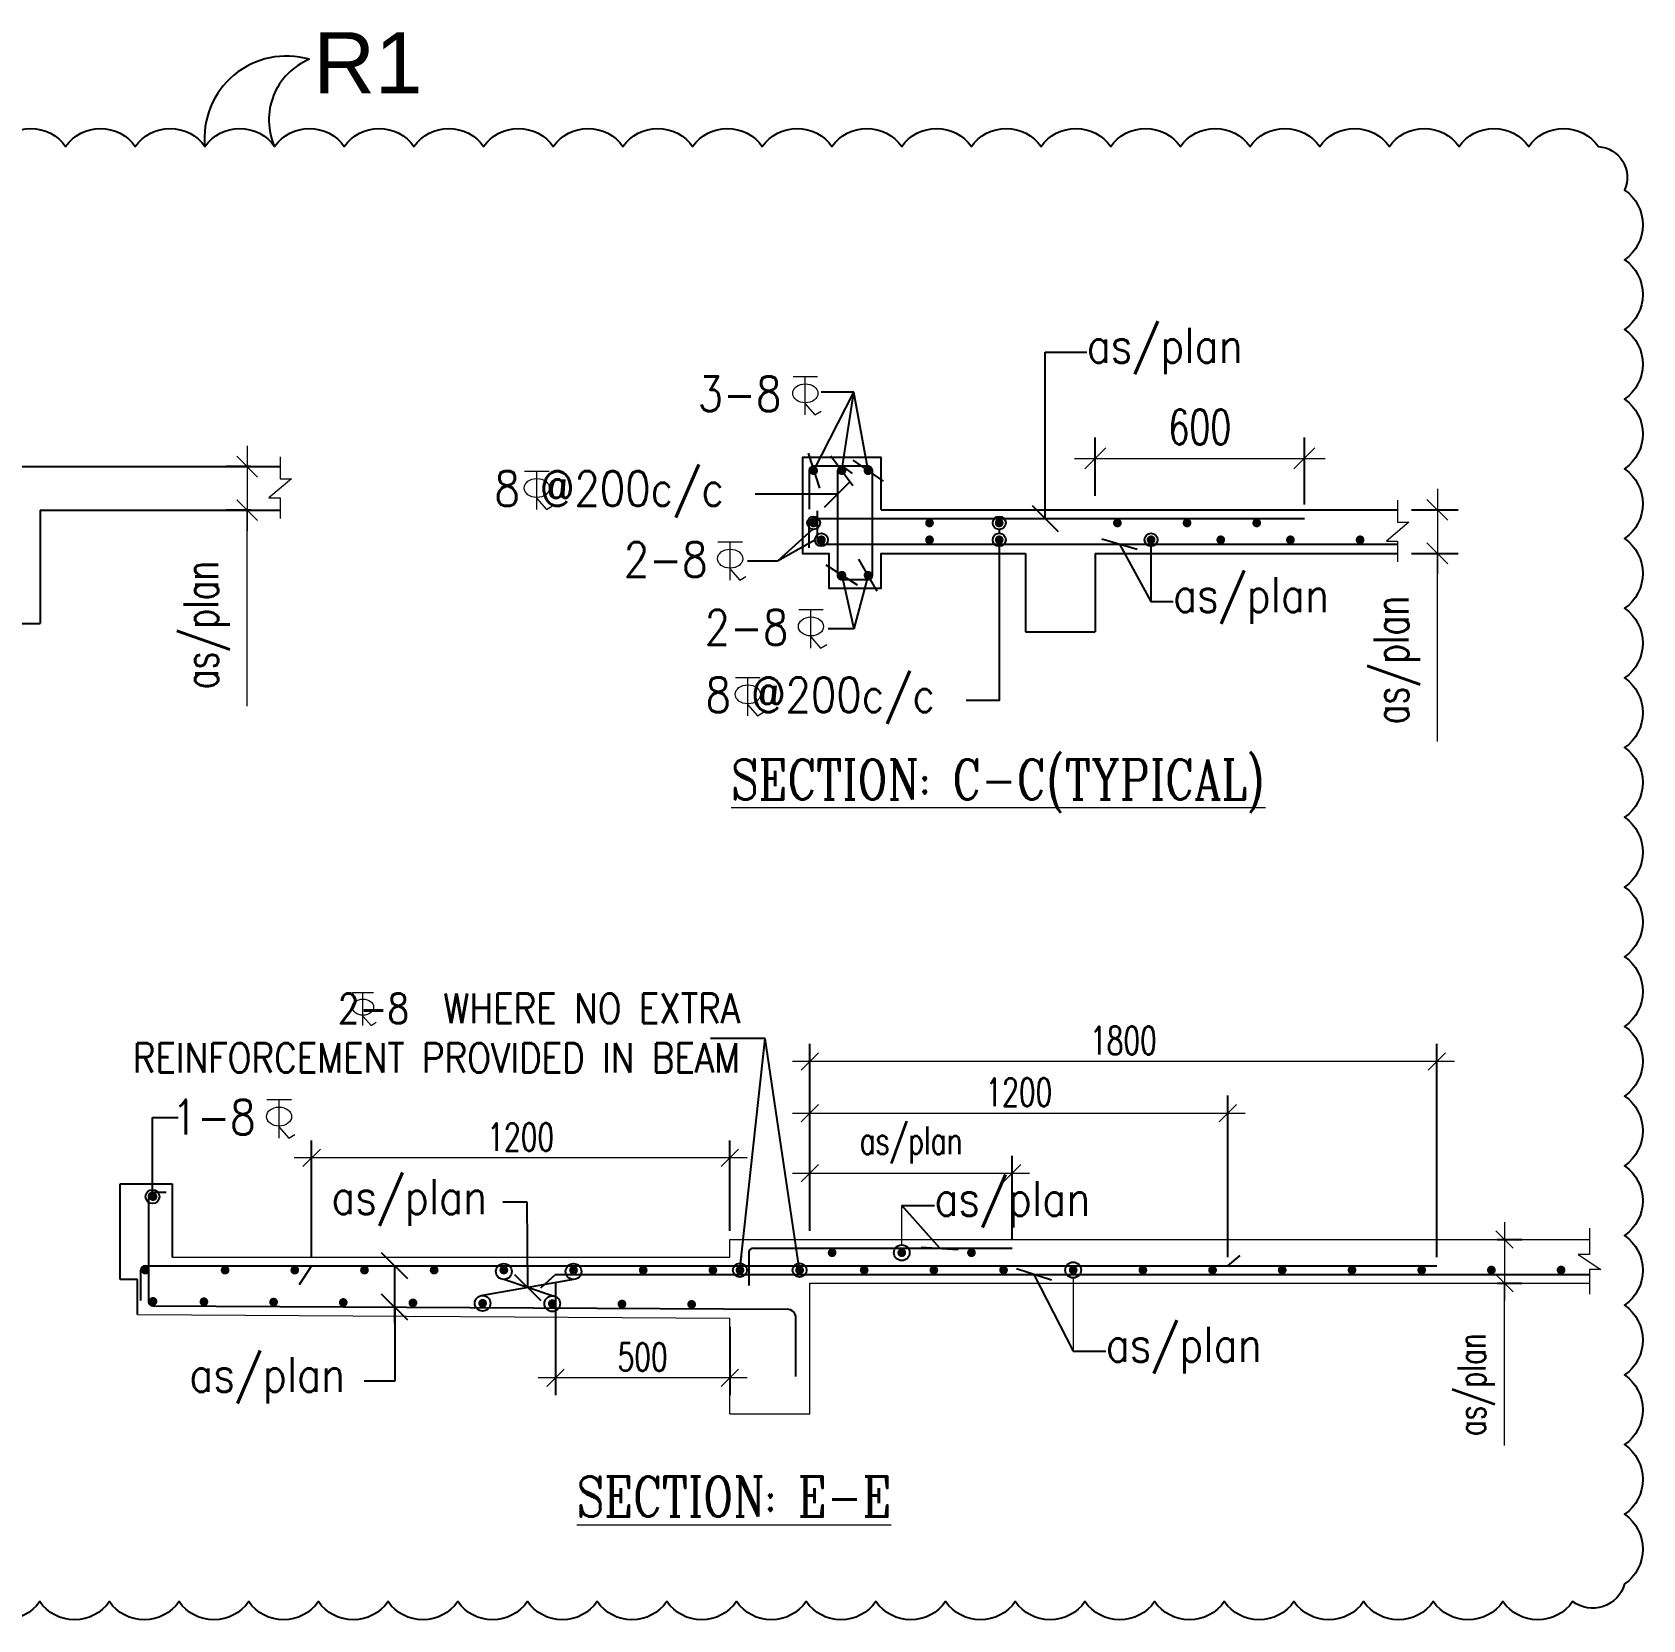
# Model space of a CAD drawing. Header units: millimetres. Extents: x 1255966 to 1543012, y 318612 to 465611.
# Drawn here: x 1282420 to 1287043, y 324200 to 328756 of the extents above; entities that cross this region are included whole.
import ezdxf

# ---------------------------------------------------------------- set-up
doc = ezdxf.new("R2010")
doc.units = ezdxf.units.MM
doc.header["$LTSCALE"] = 500
doc.header["$MEASUREMENT"] = 0
doc.header["$PDMODE"] = 34
doc.layers.get('Defpoints').update_dxf_attribs({"lineweight": 0})
for name, color, linetype in [('3BEAM NO', 6, 'Continuous'), ('CLOUD', 95, 'Continuous'), ('S-T', 3, 'Continuous'), ('sec', 31, 'Continuous'), ('STEEL', 1, 'Continuous')]:
    doc.layers.add(name, color=color, linetype=linetype)
for name, color, linetype, lineweight in [('BEAM ELE', 2, 'Continuous', 15), ('CALL', 1, 'Continuous', 18), ('DIM', 1, 'Continuous', 20), ('dim-M', 1, 'Continuous', 15), ('SHEET TITLE', 1, 'Continuous', 15), ('TEXT', 7, 'Continuous', 13), ('TEXT2', 3, 'Continuous', 15)]:
    doc.layers.add(name, color=color, linetype=linetype, lineweight=lineweight)
doc.styles.add('2MM', font='romans.shx', dxfattribs={"width": 0.7})
doc.styles.add('3mm', font='arial.ttf')
doc.styles.add('BHTESHT$0$HSCC2', font='romanc.shx')
doc.styles.add('S-T', font='romans.shx')
doc.styles.add('scale 100', font='GOTHIC.TTF', dxfattribs={"height": 80})
doc.dimstyles.new('RAJESH', dxfattribs={"dimtxt": 200, "dimasz": 180, "dimexe": 100, "dimexo": 250, "dimgap": 50, "dimtad": 2, "dimdec": 0, "dimrnd": 5, "dimzin": 1, "dimdsep": 46, "dimtxsty": '2MM', "dimblk": 'OBLIQUE', "dimcen": 0, "dimdle": 100, "dimclrd": 1, "dimclre": 1, "dimclrt": 3, "dimadec": 0, "dimazin": 0, "dimtfac": 1, "dimtdec": 0, "dimtix": 1, "dimtmove": 2, "dimatfit": 3, "dimfxl": 1, "dimtolj": 1, "dimlwd": -1, "dimarcsym": 0})
doc.dimstyles.new('SCALE 100', dxfattribs={"dimtxt": 80, "dimasz": 50, "dimexe": 50, "dimexo": 50, "dimgap": 25, "dimtad": 1, "dimdec": 0, "dimzin": 0, "dimdsep": 46, "dimtxsty": 'scale 100', "dimblk": 'OBLIQUE', "dimcen": 0.09, "dimdle": 50, "dimclrd": 256, "dimclre": 256, "dimclrt": 3, "dimadec": 0, "dimazin": 0, "dimtfac": 1, "dimtdec": 0, "dimtofl": 0, "dimtmove": 1, "dimatfit": 0, "dimldrblk": 'OBLIQUE', "dimfxl": 0.25, "dimtolj": 1, "dimtzin": 0, "dimlwd": -1, "dimlwe": -1, "dimarcsym": 0})
doc.dimstyles.new('SHUIB MOD.', dxfattribs={"dimtxt": 230, "dimasz": 130, "dimexe": 100, "dimexo": 70, "dimgap": 50, "dimtad": 2, "dimdec": 0, "dimzin": 4, "dimdsep": 46, "dimtxsty": '2MM', "dimblk": 'OBLIQUE', "dimcen": 0.09, "dimdle": 100, "dimclrd": 1, "dimclre": 1, "dimclrt": 3, "dimadec": 0, "dimazin": 0, "dimtfac": 1, "dimtdec": 0, "dimtix": 1, "dimtmove": 2, "dimatfit": 3, "dimfxl": 100, "dimtolj": 1, "dimlwd": -1, "dimarcsym": 0})

# ---------------------------------------------------------------- blocks, each defined once
blk = doc.blocks.new('_Oblique')
at = {"color": 0, "linetype": 'ByBlock', "lineweight": -2}
blk.add_line((-0.5, -0.5), (0.5, 0.5), dxfattribs=at)
blk = doc.blocks.new('*D739')
at = {"layer": 'Defpoints', "color": 0, "transparency": 16777216}
for p in [(1286599.4, 325291.3, 0), (1286599.4, 325166.3, 0), (1286645.5, 325166.3)]:
    blk.add_point(p, dxfattribs=at)
at = {"layer": 'SHEET TITLE', "color": 1, "transparency": 16777216}
for p, q in [((1286645.5, 325341.3), (1286645.5, 325116.3)), ((1286645.5, 324700.9), (1286645.5, 325166.3))]:
    blk.add_line(p, q, dxfattribs=at)
at = {"layer": 'SHEET TITLE', "color": 1, "lineweight": -2, "transparency": 16777216}
for p, q in [((1286624.4, 325291.3), (1286695.5, 325291.3)), ((1286624.4, 325166.3), (1286695.5, 325166.3))]:
    blk.add_line(p, q, dxfattribs=at)
at = {"layer": 'SHEET TITLE', "color": 1, "transparency": 16777216, "xscale": 50, "yscale": 50, "zscale": 50}
for p, rotation in [((1286645.5, 325291.3), 90), ((1286645.5, 325166.3), 270)]:
    blk.add_blockref('_Oblique', p, dxfattribs=dict(at, rotation=rotation))
at = {"layer": 'SHEET TITLE', "color": 3, "transparency": 16777216, "insert": (1286564.6, 324875.6), "char_height": 80, "attachment_point": 5, "rotation": 90, "style": '2MM'}
blk.add_mtext('\\A1;as/plan', dxfattribs=at)
blk = doc.blocks.new('*D740')
at = {"layer": 'Defpoints', "color": 0, "transparency": 16777216}
for p in [(1284651.9, 325802.7), (1284651.9, 325291.3, 0), (1286451.9, 325216.3, 0)]:
    blk.add_point(p, dxfattribs=at)
at = {"layer": 'SHEET TITLE', "color": 1, "lineweight": -2, "transparency": 16777216}
for p, q in [((1284651.9, 325316.3), (1284651.9, 325852.7)), ((1286451.9, 325241.3), (1286451.9, 325852.7))]:
    blk.add_line(p, q, dxfattribs=at)
at = {"layer": 'SHEET TITLE', "color": 1, "transparency": 16777216}
blk.add_line((1286501.9, 325802.7), (1284601.9, 325802.7), dxfattribs=at)
at = {"layer": 'SHEET TITLE', "color": 1, "transparency": 16777216, "xscale": 50, "yscale": 50, "zscale": 50, "rotation": 180}
blk.add_blockref('_Oblique', (1284651.9, 325802.7), dxfattribs=at)
at = {"layer": 'SHEET TITLE', "color": 1, "transparency": 16777216, "xscale": 50, "yscale": 50, "zscale": 50}
blk.add_blockref('_Oblique', (1286451.9, 325802.7), dxfattribs=at)
at = {"layer": 'SHEET TITLE', "color": 3, "transparency": 16777216, "insert": (1285551.9, 325862.7), "char_height": 80, "attachment_point": 5, "style": '2MM'}
blk.add_mtext('\\A1;1800', dxfattribs=at)
blk = doc.blocks.new('*D759')
at = {"layer": 'Defpoints', "color": 0, "transparency": 16777216}
for p in [(1283921.9, 325191.3, 0), (1284421.9, 325066.3, 0), (1283921.9, 324894.5)]:
    blk.add_point(p, dxfattribs=at)
at = {"layer": 'SHEET TITLE', "color": 1, "lineweight": -2, "transparency": 16777216}
for p, q in [((1283921.9, 325166.3), (1283921.9, 324844.5)), ((1284421.9, 325041.3), (1284421.9, 324844.5))]:
    blk.add_line(p, q, dxfattribs=at)
at = {"layer": 'SHEET TITLE', "color": 1, "transparency": 16777216}
blk.add_line((1284471.9, 324894.5), (1283871.9, 324894.5), dxfattribs=at)
at = {"layer": 'SHEET TITLE', "color": 1, "transparency": 16777216, "xscale": 50, "yscale": 50, "zscale": 50, "rotation": 180}
blk.add_blockref('_Oblique', (1283921.9, 324894.5), dxfattribs=at)
at = {"layer": 'SHEET TITLE', "color": 1, "transparency": 16777216, "xscale": 50, "yscale": 50, "zscale": 50}
blk.add_blockref('_Oblique', (1284421.9, 324894.5), dxfattribs=at)
at = {"layer": 'SHEET TITLE', "color": 3, "transparency": 16777216, "insert": (1284171.9, 324954.5), "char_height": 80, "attachment_point": 5, "style": '2MM'}
blk.add_mtext('\\A1;500', dxfattribs=at)
blk = doc.blocks.new('*D760')
at = {"layer": 'Defpoints', "color": 0, "transparency": 16777216}
for p in [(1285851.9, 325654.5), (1284651.9, 325291.3, 0), (1285851.9, 325216.3, 0)]:
    blk.add_point(p, dxfattribs=at)
at = {"layer": 'SHEET TITLE', "color": 1, "lineweight": -2, "transparency": 16777216}
for p, q in [((1284651.9, 325316.3), (1284651.9, 325704.5)), ((1285851.9, 325241.3), (1285851.9, 325704.5))]:
    blk.add_line(p, q, dxfattribs=at)
at = {"layer": 'SHEET TITLE', "color": 1, "transparency": 16777216}
blk.add_line((1284601.9, 325654.5), (1285901.9, 325654.5), dxfattribs=at)
at = {"layer": 'SHEET TITLE', "color": 1, "transparency": 16777216, "xscale": 50, "yscale": 50, "zscale": 50, "rotation": 180}
blk.add_blockref('_Oblique', (1284651.9, 325654.5), dxfattribs=at)
at = {"layer": 'SHEET TITLE', "color": 1, "transparency": 16777216, "xscale": 50, "yscale": 50, "zscale": 50}
blk.add_blockref('_Oblique', (1285851.9, 325654.5), dxfattribs=at)
at = {"layer": 'SHEET TITLE', "color": 3, "transparency": 16777216, "insert": (1285251.9, 325714.5), "char_height": 80, "attachment_point": 5, "style": '2MM'}
blk.add_mtext('\\A1;1200', dxfattribs=at)
blk = doc.blocks.new('*D741')
at = {"layer": 'Defpoints', "color": 0, "transparency": 16777216}
for p in [(1283221.9, 325525.7), (1284421.9, 325291.3, 0), (1283221.9, 325216.3, 0)]:
    blk.add_point(p, dxfattribs=at)
at = {"layer": 'SHEET TITLE', "color": 1, "lineweight": -2, "transparency": 16777216}
for p, q in [((1283221.9, 325241.3), (1283221.9, 325575.7)), ((1284421.9, 325316.3), (1284421.9, 325575.7))]:
    blk.add_line(p, q, dxfattribs=at)
at = {"layer": 'SHEET TITLE', "color": 1, "transparency": 16777216}
blk.add_line((1284471.9, 325525.7), (1283171.9, 325525.7), dxfattribs=at)
at = {"layer": 'SHEET TITLE', "color": 1, "transparency": 16777216, "xscale": 50, "yscale": 50, "zscale": 50, "rotation": 180}
blk.add_blockref('_Oblique', (1283221.9, 325525.7), dxfattribs=at)
at = {"layer": 'SHEET TITLE', "color": 1, "transparency": 16777216, "xscale": 50, "yscale": 50, "zscale": 50}
blk.add_blockref('_Oblique', (1284421.9, 325525.7), dxfattribs=at)
at = {"layer": 'SHEET TITLE', "color": 3, "transparency": 16777216, "insert": (1283821.9, 325585.7), "char_height": 80, "attachment_point": 5, "style": '2MM'}
blk.add_mtext('\\A1;1200', dxfattribs=at)
blk = doc.blocks.new('*D742')
at = {"layer": 'Defpoints', "color": 0, "transparency": 16777216}
for p in [(1285232.5, 325481.9), (1284651.9, 325291.3), (1285232.5, 325266.3, 0)]:
    blk.add_point(p, dxfattribs=at)
at = {"layer": 'SHEET TITLE', "color": 1, "lineweight": -2, "transparency": 16777216}
for p, q in [((1284651.9, 325316.3), (1284651.9, 325531.9)), ((1285232.5, 325291.3), (1285232.5, 325531.9))]:
    blk.add_line(p, q, dxfattribs=at)
at = {"layer": 'SHEET TITLE', "color": 1, "transparency": 16777216}
blk.add_line((1284601.9, 325481.9), (1285282.5, 325481.9), dxfattribs=at)
at = {"layer": 'SHEET TITLE', "color": 1, "transparency": 16777216, "xscale": 50, "yscale": 50, "zscale": 50, "rotation": 180}
blk.add_blockref('_Oblique', (1284651.9, 325481.9), dxfattribs=at)
at = {"layer": 'SHEET TITLE', "color": 1, "transparency": 16777216, "xscale": 50, "yscale": 50, "zscale": 50}
blk.add_blockref('_Oblique', (1285232.5, 325481.9), dxfattribs=at)
at = {"layer": 'SHEET TITLE', "color": 3, "transparency": 16777216, "insert": (1284942.2, 325562.8), "char_height": 80, "attachment_point": 5, "style": '2MM'}
blk.add_mtext('\\A1;as/plan', dxfattribs=at)
blk = doc.blocks.new('A$C76682FD6')
at = {"layer": 'TEXT', "color": 3, "ltscale": 0.2}
for p, q in [((142.8, 219.2), (1.8, 219.2)), ((72.3, 0), (72.3, 219.2)), ((72.3, 63.5), (127.7, 0.1)), ((127.7, 0.1), (162.4, 21.2))]:
    blk.add_line(p, q, dxfattribs=at)
blk.add_ellipse((72.3, 123.8), major_axis=(72.3, 0), ratio=0.753223, dxfattribs=at)
blk = doc.blocks.new('*D784')
at = {"layer": 'Defpoints', "color": 0, "ltscale": 100, "transparency": 16777216}
for p in [(1283087.6, 327509.4), (1283036.7, 327384.4), (1283087.6, 327384.4)]:
    blk.add_point(p, dxfattribs=at)
at = {"layer": 'dim-M', "color": 1, "ltscale": 100, "transparency": 16777216}
for p, q in [((1283036.7, 327569.4), (1283036.7, 327324.4)), ((1283036.7, 326821.7), (1283036.7, 327384.4))]:
    blk.add_line(p, q, dxfattribs=at)
at = {"layer": 'dim-M', "color": 1, "lineweight": -2, "ltscale": 100, "transparency": 16777216}
for p, q in [((1283047.6, 327509.4), (1282976.7, 327509.4)), ((1283047.6, 327384.4), (1282976.7, 327384.4))]:
    blk.add_line(p, q, dxfattribs=at)
at = {"layer": 'dim-M', "color": 1, "ltscale": 100, "transparency": 16777216, "xscale": 60, "yscale": 60, "zscale": 60}
for p, rotation in [((1283036.7, 327509.4), 90), ((1283036.7, 327384.4), 270)]:
    blk.add_blockref('_Oblique', p, dxfattribs=dict(at, rotation=rotation))
at = {"layer": 'dim-M', "color": 3, "ltscale": 100, "transparency": 16777216, "insert": (1282920.6, 327055), "char_height": 100, "attachment_point": 5, "rotation": 90, "style": '2MM'}
blk.add_mtext('\\A1;as/plan', dxfattribs=at)
blk = doc.blocks.new('*D785')
at = {"layer": 'Defpoints', "color": 0, "ltscale": 100, "transparency": 16777216}
for p in [(1286338.9, 327385.4), (1286338.9, 327260.4), (1286453.1, 327260.4)]:
    blk.add_point(p, dxfattribs=at)
at = {"layer": 'dim-M', "color": 1, "ltscale": 100, "transparency": 16777216}
for p, q in [((1286453.1, 327445.4), (1286453.1, 327200.4)), ((1286453.1, 326721), (1286453.1, 327260.4))]:
    blk.add_line(p, q, dxfattribs=at)
at = {"layer": 'dim-M', "color": 1, "lineweight": -2, "ltscale": 100, "transparency": 16777216}
for p, q in [((1286378.9, 327385.4), (1286513.1, 327385.4)), ((1286378.9, 327260.4), (1286513.1, 327260.4))]:
    blk.add_line(p, q, dxfattribs=at)
at = {"layer": 'dim-M', "color": 1, "ltscale": 100, "transparency": 16777216, "xscale": 60, "yscale": 60, "zscale": 60}
for p, rotation in [((1286453.1, 327385.4), 90), ((1286453.1, 327260.4), 270)]:
    blk.add_blockref('_Oblique', p, dxfattribs=dict(at, rotation=rotation))
at = {"layer": 'dim-M', "color": 3, "ltscale": 100, "transparency": 16777216, "insert": (1286336.9, 326954.4), "char_height": 100, "attachment_point": 5, "rotation": 90, "style": '2MM'}
blk.add_mtext('\\A1;as/plan', dxfattribs=at)
blk = doc.blocks.new('*D789')
at = {"layer": 'Defpoints', "color": 0, "ltscale": 100, "transparency": 16777216}
for p in [(1286071.3, 327533.1), (1285471.3, 327385.4), (1286071.3, 327360.4)]:
    blk.add_point(p, dxfattribs=at)
at = {"layer": 'dim-M', "color": 1, "lineweight": -2, "ltscale": 100, "transparency": 16777216}
for p, q in [((1285471.3, 327425.4), (1285471.3, 327593.1)), ((1286071.3, 327400.4), (1286071.3, 327593.1))]:
    blk.add_line(p, q, dxfattribs=at)
at = {"layer": 'dim-M', "color": 1, "ltscale": 100, "transparency": 16777216}
blk.add_line((1285411.3, 327533.1), (1286131.3, 327533.1), dxfattribs=at)
at = {"layer": 'dim-M', "color": 1, "ltscale": 100, "transparency": 16777216, "xscale": 60, "yscale": 60, "zscale": 60, "rotation": 180}
blk.add_blockref('_Oblique', (1285471.3, 327533.1), dxfattribs=at)
at = {"layer": 'dim-M', "color": 1, "ltscale": 100, "transparency": 16777216, "xscale": 60, "yscale": 60, "zscale": 60}
blk.add_blockref('_Oblique', (1286071.3, 327533.1), dxfattribs=at)
at = {"layer": 'dim-M', "color": 3, "ltscale": 100, "transparency": 16777216, "insert": (1285771.3, 327623.1), "char_height": 100, "attachment_point": 5, "style": '2MM'}
blk.add_mtext('\\A1;600', dxfattribs=at)

msp = doc.modelspace()

# ---------------------------------------------------------------- linework, layer by layer
at = {"layer": '3BEAM NO', "color": 1, "ltscale": 1000}
for p, q in [((1283973.6, 325177.2, 0), (1283712.6, 325131.2, 0)), ((1283912.6, 325130.2, 0), (1283773.6, 325177.2, 0))]:
    msp.add_line(p, q, dxfattribs=at)
at = {"layer": '3BEAM NO', "color": 1, "ltscale": 1000, "elevation": -7.9}
for points in [[(1284659.7, 327329.4), (1284559, 327238.4), (1284472.6, 327238.4)], [(1285195.4, 327329.2), (1285195.4, 327318.2)], [(1284666.6, 327298.8), (1284559, 327238.4), (1284474.9, 327238.4)], [(1285195.4, 327280.9), (1285195.4, 326838.4), (1285101, 326838.4)], [(1285631, 327280.9), (1285631, 327122.1), (1285694.8, 327122.1)]]:
    msp.add_lwpolyline(points, dxfattribs=at)
at = {"layer": '3BEAM NO', "color": 1, "ltscale": 1000}
for centre, radius in [((1284662.8, 327347.8, -7.9), 18.6), ((1285195.4, 327347.8, -7.9), 18.6), ((1284685.2, 327299.5, -7.9), 18.6), ((1285195.4, 327299.5, -7.9), 18.6), ((1285631.4, 327299.5, -7.9), 18.6), ((1284915.8, 325253.7, 0), 22.6), ((1285407.8, 325204, 0), 22.6), ((1283773.6, 325199.8, 0), 22.6), ((1283973.6, 325199.8, 0), 22.6), ((1283712.6, 325108.6, 0), 22.6), ((1283912.6, 325107.5, 0), 22.6)]:
    msp.add_circle(centre, radius, dxfattribs=at)
at = {"layer": 'BEAM ELE', "color": 3}
for p, q in [((1284421.9, 325241.3, 0), (1284421.9, 325291.3, 0)), ((1284421.9, 325291.3, 0), (1286889.7, 325291.3, 0)), ((1282821.9, 325241.3, 0), (1284421.9, 325241.3, 0)), ((1284651.9, 324791.3, 0.6), (1284651.9, 325166.3, 0.6)), ((1284651.9, 325166.3, 0), (1286889.7, 325166.3, 0)), ((1282721.9, 325076.3, 0), (1284421.9, 325066.3, 0)), ((1284421.9, 324791.3, 0), (1284421.9, 325066.3, 0)), ((1284421.9, 324791.3, 0), (1284651.9, 324791.3, 0.6))]:
    msp.add_line(p, q, dxfattribs=at)
at = {"layer": 'BEAM ELE', "color": 1}
msp.add_lwpolyline([(1283131.5, 327537.1), (1283131.5, 327474.3), (1283163.7, 327474.3), (1283099.4, 327419.9), (1283131.5, 327419.9), (1283131.5, 327360.5)], dxfattribs=at)
for points, elevation in [([(1286338.9, 327413), (1286338.9, 327350.2), (1286371.1, 327350.2), (1286306.8, 327295.8), (1286338.9, 327295.8), (1286338.9, 327236.5)], -7.9), ([(1286889.7, 325324.5), (1286889.7, 325248.9), (1286857.5, 325248.9), (1286921.9, 325205.4), (1286889.7, 325205.4), (1286889.7, 325134.9)], 0)]:
    msp.add_lwpolyline(points, dxfattribs=dict(at, elevation=elevation))
at = {"layer": 'CALL', "ltscale": 10, "elevation": 0}
for points in [[(1284915.8, 325276.4), (1284915.8, 325389.6), (1285009.6, 325389.6)], [(1285407.8, 325181.3), (1285407.8, 324970.8), (1285501.6, 324970.8)]]:
    msp.add_lwpolyline(points, dxfattribs=at)
at = {"layer": 'CLOUD', "color": 1}
msp.add_lwpolyline([(1282315.5, 328427.9, -0.520567), (1282515.5, 328427.9, -0.520567), (1282715.5, 328427.9, -0.520567), (1282915.5, 328427.9, -0.520567), (1283115.5, 328427.9, -0.520567), (1283315.5, 328427.9, -0.520567), (1283515.5, 328427.9, -0.520567), (1283715.5, 328427.9, -0.520567), (1283915.5, 328427.9, -0.520567), (1284115.5, 328427.9, -0.520567), (1284315.5, 328427.9, -0.520567), (1284515.5, 328427.9, -0.520567), (1284715.5, 328427.9, -0.520567), (1284915.5, 328427.9, -0.520567), (1285115.5, 328427.9, -0.520567), (1285315.5, 328427.9, -0.520567), (1285515.5, 328427.9, -0.520567), (1285715.5, 328427.9, -0.520567), (1285915.5, 328427.9, -0.520567), (1286115.5, 328427.9, -0.520567), (1286315.5, 328427.9, -0.520567), (1286515.5, 328427.9, -0.520567), (1286715.5, 328427.9, -0.520567), (1286915.5, 328427.9, -0.520567), (1286990.7, 328303.1, -0.520567), (1286990.7, 328103.1, -0.520567), (1286990.7, 327903.1, -0.520567), (1286990.7, 327703.1, -0.520567), (1286990.7, 327503.1, -0.520567), (1286990.7, 327303.1, -0.520567), (1286990.7, 327103.1, -0.520567), (1286990.7, 326903.1, -0.520567), (1286990.7, 326703.1, -0.520567), (1286990.7, 326503.1, -0.520567), (1286990.7, 326303.1, -0.520567), (1286990.7, 326103.1, -0.520567), (1286990.7, 325903.1, -0.520567), (1286990.7, 325703.1, -0.520567), (1286990.7, 325503.1, -0.520567), (1286990.7, 325303.1, -0.520567), (1286990.7, 325103.1, -0.520567), (1286990.7, 324903.1, -0.520567), (1286990.7, 324703.1, -0.520567), (1286990.7, 324503.1, -0.520567), (1286990.7, 324303.1, -0.520567), (1286841.4, 324252.4, -0.520567), (1286641.4, 324252.4, -0.520567), (1286441.4, 324252.4, -0.520567), (1286241.4, 324252.4, -0.520567), (1286041.4, 324252.4, -0.520567), (1285841.4, 324252.4, -0.520567), (1285641.4, 324252.4, -0.520567), (1285441.4, 324252.4, -0.520567), (1285241.4, 324252.4, -0.520567), (1285041.4, 324252.4, -0.520567), (1284841.4, 324252.4, -0.520567), (1284641.4, 324252.4, -0.520567), (1284441.4, 324252.4, -0.520567), (1284241.4, 324252.4, -0.520567), (1284041.4, 324252.4, -0.520567), (1283841.4, 324252.4, -0.520567), (1283641.4, 324252.4, -0.520567), (1283441.4, 324252.4, -0.520567), (1283241.4, 324252.4, -0.520567), (1283041.4, 324252.4, -0.520567), (1282841.4, 324252.4, -0.520567), (1282641.4, 324252.4, -0.520567), (1282441.4, 324252.4, -0.520567), (1282241.4, 324252.4, -0.520567)], format="xyb", dxfattribs=at)
at = {"layer": 'CLOUD', "color": 1, "ltscale": 10}
for centre, radius, start, end in [((1283149.9, 328452.1), 235.6, 73.816, 185.8797), ((1283287, 328504.6), 187.8, 112.3627, 204.1007)]:
    msp.add_arc(centre, radius, start, end, dxfattribs=at)
at = {"layer": 'sec', "color": 3, "linetype": 'ByBlock'}
for p, q in [((1280982.5, 327509.4), (1283131.5, 327509.4)), ((1282442.5, 327384.4), (1282442.5, 327059.4)), ((1282442.5, 327384.4), (1283131.5, 327384.4)), ((1284856.3, 327385.4, -7.9), (1286338.9, 327385.4, -7.9)), ((1285271.3, 327260.4, -7.9), (1285271.3, 327035.4, -7.9)), ((1285471.3, 327260.4, -7.9), (1285471.3, 327035.4, -7.9)), ((1285471.3, 327260.4, -7.9), (1286338.9, 327260.4, -7.9)), ((1282242.5, 327059.4), (1282442.5, 327059.4)), ((1285271.3, 327035.4, -7.9), (1285471.3, 327035.4, -7.9)), ((1282671.9, 325176.4, 0), (1282671.9, 325451.3, 0)), ((1282671.9, 325451.3, 0), (1282821.9, 325451.3, 0)), ((1282821.9, 325451.3, 0), (1282821.9, 325241.3, 0)), ((1282721.9, 325176.4, 0), (1282671.9, 325176.4, 0)), ((1282721.9, 325076.3, 0), (1282721.9, 325176.4, 0))]:
    msp.add_line(p, q, dxfattribs=at)
at = {"layer": 'sec', "color": 3, "linetype": 'ByBlock', "elevation": -7.9}
msp.add_lwpolyline([(1284856.3, 327385.4), (1284856.3, 327535.4), (1284631.3, 327535.4), (1284631.3, 327260.4), (1284706.3, 327260.4), (1284706.3, 327160.4), (1284856.3, 327160.4), (1284856.3, 327260.4), (1285271.3, 327260.4)], dxfattribs=at)
at = {"layer": 'STEEL', "color": 4}
for p, q in [((1284662.6, 327360.4, -7.9), (1286071.3, 327360.4, -7.9)), ((1284672.6, 327382.7, -7.9), (1284672.6, 327299.4, -7.9)), ((1284650, 327276, -7.9), (1284650.1, 327347.9, -7.9)), ((1284685.1, 327286.9, -7.9), (1286338.9, 327286.9, -7.9)), ((1282753.8, 325415.4, 0), (1282753.8, 325113.8, 0)), ((1282765.8, 325427.4, 0), (1282804.2, 325427.4, 0)), ((1284476.9, 325254.3, 0), (1284476.9, 325159.8, 0)), ((1284488.9, 325266.3, 0), (1285232.5, 325266.3, 0)), ((1285851.9, 325216.3, 0), (1285887.3, 325245.5, 0)), ((1282732, 325116.9, 0), (1282732, 325203.8, 0)), ((1282744.1, 325216.3, 0), (1286451.9, 325216.3, 0)), ((1283221.9, 325216.3, 0), (1283186.5, 325161.2, 0)), ((1283921.9, 325191.3, 0), (1283879.2, 325152.3, 0)), ((1283921.9, 325191.3, 0), (1286889.7, 325191.3, 0)), ((1282766.3, 325101.3, 0), (1284587, 325091.3, 0)), ((1284612, 324898.2, 0), (1284612, 325066.3, 0))]:
    msp.add_line(p, q, dxfattribs=at)
at = {"layer": 'STEEL', "color": 4, "elevation": -7.9}
msp.add_lwpolyline([(1284774.3, 327489.8), (1284751.3, 327507, 0.617093), (1284731.3, 327497.1), (1284731.3, 327197.4, 0.414214), (1284743.3, 327185.4), (1284819.3, 327185.4, 0.414214), (1284831.3, 327197.4), (1284831.3, 327498.4, 0.414214), (1284819.3, 327510.4), (1284662.6, 327510.4, 0.413561), (1284650.1, 327497.9), (1284650, 327387.1)], format="xyb", dxfattribs=at)
at = {"layer": 'STEEL', "color": 4, "const_width": 12.5}
for points, elevation in [([(1284669.2, 327497.9, -1), (1284656.7, 327497.9, -1)], -7.9), ([(1284750.1, 327497.9, -1), (1284737.6, 327497.9, -1)], -7.9), ([(1284812.6, 327497.9, 1), (1284825.1, 327497.9, 1)], -7.9), ([(1284669, 327347.8, -1), (1284656.5, 327347.8, -1)], -7.9), ([(1285001.7, 327347.8, -1), (1284989.2, 327347.8, -1)], -7.9), ([(1285201.7, 327347.8, -1), (1285189.2, 327347.8, -1)], -7.9), ([(1285540.9, 327347.8, -1), (1285528.4, 327347.8, -1)], -7.9), ([(1285740.9, 327347.8, -1), (1285728.4, 327347.8, -1)], -7.9), ([(1285940.9, 327347.8, -1), (1285928.4, 327347.8, -1)], -7.9), ([(1284691.5, 327299.5, 1), (1284679, 327299.5, 1)], -7.9), ([(1285001.7, 327299.5, 1), (1284989.2, 327299.5, 1)], -7.9), ([(1285201.7, 327299.5, 1), (1285189.2, 327299.5, 1)], -7.9), ([(1285637.6, 327299.5, 1), (1285625.1, 327299.5, 1)], -7.9), ([(1285837.6, 327299.5, 1), (1285825.1, 327299.5, 1)], -7.9), ([(1286037.6, 327299.5, 1), (1286025.1, 327299.5, 1)], -7.9), ([(1286237.6, 327299.5, 1), (1286225.1, 327299.5, 1)], -7.9), ([(1284750.1, 327197.9, 1), (1284737.6, 327197.9, 1)], -7.9), ([(1284812.6, 327197.9, -1), (1284825.1, 327197.9, -1)], -7.9), ([(1284722.1, 325253.7, -1), (1284709.6, 325253.7, -1)], 0), ([(1284922.1, 325253.7, -1), (1284909.6, 325253.7, -1)], 0), ([(1285122.1, 325253.7, -1), (1285109.6, 325253.7, -1)], 0), ([(1282750.9, 325203.7, -1), (1282738.4, 325203.7, -1)], 0), ([(1282979.8, 325203.7, -1), (1282967.3, 325203.7, -1)], 0), ([(1283179.8, 325203.7, -1), (1283167.3, 325203.7, -1)], 0), ([(1283379.8, 325203.7, -1), (1283367.3, 325203.7, -1)], 0), ([(1283579.8, 325203.7, -1), (1283567.3, 325203.7, -1)], 0), ([(1283779.8, 325203.7, -1), (1283767.3, 325203.7, -1)], 0), ([(1283979.8, 325203.7, -1), (1283967.3, 325203.7, -1)], 0), ([(1284179.8, 325203.7, -1), (1284167.3, 325203.7, -1)], 0), ([(1284379.8, 325203.7, -1), (1284367.3, 325203.7, -1)], 0), ([(1284814.1, 325204, 1), (1284801.6, 325204, 1)], 0), ([(1285014.1, 325204, 1), (1285001.6, 325204, 1)], 0), ([(1285214.1, 325204, 1), (1285201.6, 325204, 1)], 0), ([(1285414.1, 325204, 1), (1285401.6, 325204, 1)], 0), ([(1285614.1, 325204, 1), (1285601.6, 325204, 1)], 0), ([(1285814.1, 325204, 1), (1285801.6, 325204, 1)], 0), ([(1286014.1, 325204, 1), (1286001.6, 325204, 1)], 0), ([(1286214.5, 325204, 1), (1286202, 325204, 1)], 0), ([(1286414.5, 325204, 1), (1286402, 325204, 1)], 0), ([(1286614.5, 325204, 1), (1286602, 325204, 1)], 0), ([(1286814.5, 325204, 1), (1286802, 325204, 1)], 0), ([(1282772.7, 325114, 1), (1282760.2, 325114, 1)], 0), ([(1282918.9, 325113, 1), (1282906.4, 325113, 1)], 0), ([(1283118.9, 325112, 1), (1283106.4, 325112, 1)], 0), ([(1283318.9, 325110.9, 1), (1283306.4, 325110.9, 1)], 0), ([(1283518.9, 325109.8, 1), (1283506.4, 325109.8, 1)], 0), ([(1283718.9, 325108.5, 1), (1283706.4, 325108.5, 1)], 0), ([(1283918.9, 325107.5, 1), (1283906.4, 325107.5, 1)], 0), ([(1284118.9, 325106.5, 1), (1284106.4, 325106.5, 1)], 0), ([(1284318.9, 325105.4, 1), (1284306.4, 325105.4, 1)], 0)]:
    msp.add_lwpolyline(points, format="xyb", close=True, dxfattribs=dict(at, elevation=elevation))
for points in [[(1282772.8, 325414.7, -1), (1282760.3, 325414.7, -1)], [(1284445.1, 325203.7, 1), (1284457.6, 325203.7, 1)], [(1284628.8, 325203.7, -1), (1284616.3, 325203.7, -1)]]:
    msp.add_lwpolyline(points, format="xyb", close=True, dxfattribs=at)
at = {"layer": 'STEEL', "color": 4}
for centre, radius, start, end in [((1284662.6, 327347.9, -7.9), 12.5, 90, 180), ((1284685.1, 327299.4, -7.9), 12.5, 180, 270), ((1282765.8, 325415.4, 0), 12, 90, 180), ((1284488.9, 325254.3), 12, 90, 180), ((1282744.5, 325203.8, 0), 12.5, 90, 180), ((1282766.3, 325113.8, 0), 12.5, 180, 270), ((1284587, 325066.3, 0), 25, 0, 90)]:
    msp.add_arc(centre, radius, start, end, dxfattribs=at)

# ---------------------------------------------------------------- block references
at = {"layer": 'DIM', "lineweight": 0}
for p, xscale, yscale, zscale in [((1284602.8, 327657.9, -2007584), 0.5, 0.5, 0.5), ((1283832.1, 327386.2, -2007584), 0.5, 0.5, 0.5), ((1284387.1, 327183.4, -2007584), 0.5, 0.5, 0.5), ((1284619, 326988.9, -2007584), 0.5, 0.5, 0.5), ((1284437.9, 326794.2, -2007584), 0.5, 0.5, 0.5), ((1283338.4, 325905.9, -9567.6), 0.425, 0.425, 0.425), ((1283092.2, 325582.4, -11256), 0.5, 0.5, 0.5)]:
    msp.add_blockref('A$C76682FD6', p, dxfattribs=dict(at, xscale=xscale, yscale=yscale, zscale=zscale))

# ---------------------------------------------------------------- texts
at = {"layer": 'CLOUD', "color": 1, "linetype": 'Continuous', "style": '3mm'}
msp.add_text('R1', height=175, dxfattribs=at).set_placement((1283227.2, 328581.1, 0))
at = {"layer": 'S-T', "color": 3, "linetype": 'Continuous', "ltscale": 10, "style": 'S-T', "width": 0.85}
for s, p in [('as/plan', (1285446.6, 327807.7, -7.9)), ('3-8', (1284330, 327668.3, -2007584)), ('8 @200c/c', (1283746.7, 327396.5, -2007584)), ('2-8', (1284117.8, 327193.1, -2007584)), ('as/plan', (1285694.5, 327091.9, -7.9)), ('2-8', (1284349.8, 326998.5, -2007584)), ('8 @200c/c', (1284352.6, 326804.5, -2007584)), ('1-8', (1282820.5, 325592.7, 1.8)), ('as/plan', (1283278.2, 325364.5, 1.8)), ('as/plan', (1285009.2, 325359.4, 1.8)), ('as/plan', (1285501.2, 324940.7, 1.8)), ('as/plan', (1282870.5, 324854.4, 1.8))]:
    msp.add_text(s, height=100, dxfattribs=at).set_placement(p)
at = {"layer": 'S-T', "color": 3, "linetype": 'Continuous', "insert": (1284451.9, 325997.1, 0), "char_height": 85, "width": 1998.087, "attachment_point": 3, "style": 'S-T'}
msp.add_mtext('{\\W0.85;2-8  WHERE NO EXTRA REINFORCEMENT PROVIDED IN BEAM }', dxfattribs=at)
at = {"layer": 'TEXT2', "style": 'BHTESHT$0$HSCC2', "width": 0.8}
for s, p in [('%%USECTION: C-C(TYPICAL)', (1284425.8, 326554.5, -2007584)), ('%%USECTION: E-E', (1283982.8, 324496.3, -2007576.1))]:
    msp.add_text(s, height=115, dxfattribs=at).set_placement(p)

# ---------------------------------------------------------------- dimensions: what is measured, and where the dimension line sits
at = {"layer": 'dim-M', "ltscale": 100}
dim = msp.add_linear_dim(base=(1286071.3, 327533.1, -7.9), p1=(1285471.3, 327385.4, -7.9), p2=(1286071.3, 327360.4, -7.9), dimstyle='RAJESH', override={"dimtxt": 100, "dimasz": 60, "dimexe": 60, "dimexo": 40, "dimgap": 40, "dimdle": 60, "dimtmove": 1}, dxfattribs=at)
dim.commit()
dim.dimension.update_dxf_attribs({"geometry": '*D789', "text_midpoint": (1285771.3, 327623.1, -7.9)})
for base, p1, p2, picture, middle in [((1283036.7, 327384.4), (1283087.6, 327509.4), (1283087.6, 327384.4), '*D784', (1282946.7, 327055)), ((1286453.1, 327260.4, -7.9), (1286338.9, 327385.4, -7.9), (1286338.9, 327260.4, -7.9), '*D785', (1286521.3, 326954.4, -7.9))]:
    dim = msp.add_linear_dim(base=base, p1=p1, p2=p2, angle=90, text='as/plan', dimstyle='RAJESH', override={"dimtxt": 100, "dimasz": 60, "dimexe": 60, "dimexo": 40, "dimgap": 40, "dimdle": 60, "dimtmove": 1}, dxfattribs=at)
    dim.commit()
    dim.dimension.update_dxf_attribs({"geometry": picture, "text_midpoint": middle, "dimtype": 160})
at = {"layer": 'SHEET TITLE'}
for base, p1, p2, picture, middle in [((1284651.9, 325802.7, 0), (1286451.9, 325216.3, 0), (1284651.9, 325291.3, 0), '*D740', (1285551.9, 325862.7, 0)), ((1285851.9, 325654.5, 0), (1284651.9, 325291.3, 0), (1285851.9, 325216.3, 0), '*D760', (1285251.9, 325714.5, 0))]:
    dim = msp.add_linear_dim(base=base, p1=p1, p2=p2, angle=180, dimstyle='SHUIB MOD.', override={"dimtxt": 80, "dimasz": 50, "dimexe": 50, "dimexo": 25, "dimgap": 20, "dimdle": 50, "dimtmove": 1}, dxfattribs=at)
    dim.commit()
    dim.dimension.update_dxf_attribs({"geometry": picture, "text_midpoint": middle})
dim = msp.add_linear_dim(base=(1283221.9, 325525.7, 0), p1=(1284421.9, 325291.3, 0), p2=(1283221.9, 325216.3, 0), dimstyle='SHUIB MOD.', override={"dimtxt": 80, "dimasz": 50, "dimexe": 50, "dimexo": 25, "dimgap": 20, "dimdle": 50, "dimtmove": 1}, dxfattribs=at)
dim.commit()
dim.dimension.update_dxf_attribs({"geometry": '*D741', "text_midpoint": (1283821.9, 325585.7, 0)})
dim = msp.add_linear_dim(base=(1285232.5, 325481.9, 0), p1=(1284651.9, 325291.3, 0), p2=(1285232.5, 325266.3, 0), angle=180, text='as/plan', dimstyle='SHUIB MOD.', override={"dimtxt": 80, "dimasz": 50, "dimexe": 50, "dimexo": 25, "dimgap": 20, "dimdle": 50, "dimtmove": 1}, dxfattribs=at)
dim.commit()
dim.dimension.update_dxf_attribs({"geometry": '*D742', "text_midpoint": (1284942.2, 325562.8, 0)})
dim = msp.add_linear_dim(base=(1286645.5, 325166.3, 0), p1=(1286599.4, 325291.3, 0), p2=(1286599.4, 325166.3, 0), angle=90, text='as/plan', dimstyle='SHUIB MOD.', override={"dimtxt": 80, "dimasz": 50, "dimexe": 50, "dimexo": 25, "dimgap": 20, "dimdle": 50, "dimtmove": 1}, dxfattribs=at)
dim.commit()
dim.dimension.update_dxf_attribs({"geometry": '*D739', "text_midpoint": (1286741.7, 324875.6, 0), "dimtype": 160})
dim = msp.add_linear_dim(base=(1283921.9, 324894.5, 0), p1=(1284421.9, 325066.3, 0), p2=(1283921.9, 325191.3, 0), angle=180, dimstyle='SHUIB MOD.', override={"dimtxt": 80, "dimasz": 50, "dimexe": 50, "dimexo": 25, "dimgap": 20, "dimdle": 50, "dimtmove": 1}, dxfattribs=at)
dim.commit()
dim.dimension.update_dxf_attribs({"geometry": '*D759', "text_midpoint": (1284171.9, 324894.5, 0), "dimtype": 160})

# ---------------------------------------------------------------- leaders
at = {"layer": '3BEAM NO', "color": 1, "ltscale": 1000}
for points, override in [([(1285327.6, 327360.4, -7.9), (1285327.6, 327837.9, -7.9), (1285446.9, 327837.9, -7.9)], {"dimasz": 75, "dimclrd": 1}), ([(1284662.9, 327497.9, -7.9), (1284778.3, 327722.9, -7.9)], {"dimasz": 75, "dimclrd": 1}), ([(1284818.9, 327497.9, -7.9), (1284778.3, 327722.9, -7.9), (1284684.8, 327722.9, -7.9)], {"dimasz": 75, "dimclrd": 1}), ([(1284743.8, 327497.9, -7.9), (1284778.3, 327722.9, -7.9), (1284684.8, 327722.9, -7.9)], {"dimasz": 75, "dimclrd": 1}), ([(1284731.3, 327430.4, -7.9), (1284495.1, 327430.4, -7.9)], {"dimasz": 75, "dimclrd": 1}), ([(1285540.6, 327286.9, -7.9), (1285631, 327122.1, -7.9), (1285694.8, 327122.1, -7.9)], {"dimasz": 75, "dimclrd": 1}), ([(1284818.9, 327197.9, -7.9), (1284778.3, 327043.8, -7.9), (1284704.6, 327043.8, -7.9)], {"dimasz": 75, "dimclrd": 1}), ([(1284743.8, 327197.9, -7.9), (1284778.3, 327043.8, -7.9), (1284704.6, 327043.8, -7.9)], {"dimasz": 75, "dimclrd": 1}), ([(1284622.5, 325203.7), (1284524, 325868.7), (1284366.8, 325868.7)], {"dimasz": 40, "dimclrd": 1, "dimldrblk": 'Origin'}), ([(1284451.3, 325203.7), (1284524, 325868.7), (1284366.8, 325868.7)], {"dimasz": 40, "dimclrd": 1, "dimldrblk": 'Origin'}), ([(1282765.2, 325414.6, 0), (1282765.2, 325642.1, 0), (1282838.4, 325642.1, 0)], {"dimasz": 40, "dimclrd": 1, "dimldrblk": 'Origin'}), ([(1283842.1, 325154, 0), (1283840.2, 325399.2, 0), (1283771, 325399.2, 0)], {"dimasz": 75, "dimclrd": 1}), ([(1285024.7, 325266.3, 0), (1284915.8, 325389.6, 0), (1285009.6, 325389.6, 0)], {"dimasz": 75, "dimclrd": 1}), ([(1283460.1, 325216.3, 0), (1283460.4, 324885.2, 0), (1283372.4, 324885.2, 0)], {"dimasz": 75, "dimclrd": 1}), ([(1285295.3, 325191.5, 0), (1285407.8, 324970.8, 0), (1285501.6, 324970.8, 0)], {"dimasz": 75, "dimclrd": 1}), ([(1283460.2, 325097.5, 0), (1283460.4, 324885.2, 0), (1283372.4, 324885.2, 0)], {"dimasz": 75, "dimclrd": 1})]:
    msp.add_leader(points, dimstyle='SCALE 100', override=override, dxfattribs=at)

doc.saveas('drawing.dxf')
